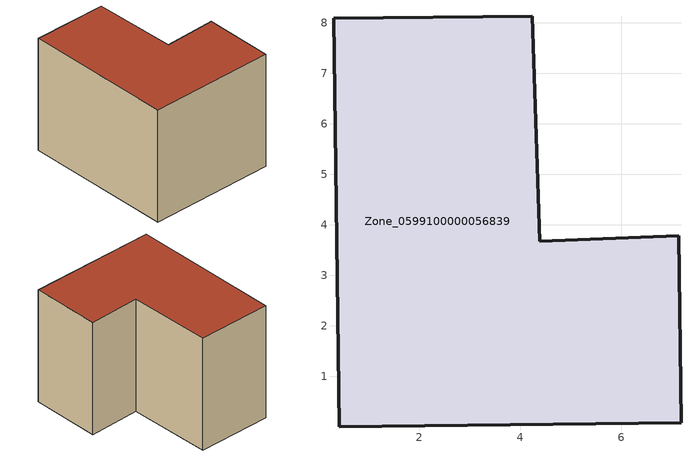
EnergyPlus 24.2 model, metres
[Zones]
Zone_0599100000056839
 floor ground (C_G): 4.38,3.67 7.14,3.78 7.18,0.08 0.41,0 0.3,8.08 4.24,8.12 z0
 wall outside (C_F): 0.41,0 7.18,0.08 7.14,3.78 4.38,3.67 4.24,8.12 0.3,8.08 0.41,0 z0:6.21
 roof outside (C_R): 4.24,8.12 0.3,8.08 0.41,0 7.18,0.08 7.14,3.78 4.38,3.67 z6.21
[BUILDING]
Pand.0599100000056839: North Axis=0; Terrain=City; Loads Convergence Tolerance Value=0.04; Temperature Convergence Tolerance Value=0.4; Solar Distribution=FullExterior; Maximum Number of Warmup Days=25; Minimum Number of Warmup Days=1
[Site:Location]
Rotterdam.The.Hague.AP_ZH_NLD Design_Conditions: Latitude=51.96; Longitude=4.45; Time Zone=1; Elevation=-4.5
[SITE:GROUNDTEMPERATURE:BUILDINGSURFACE]
18, 18, 18, 18, 18, 18, 18, 18, 18, 18, 18, 18
[MATERIAL] Thermal Absorptance=0.9; Solar Absorptance=0.7; Visible Absorptance=0.7
Name | Roughness | Thickness | Conductivity | Density | Specific Heat
G.TC.1946-1964 | MediumSmooth | 0.15 | 1 | 540 | 1210
F.TC.1946-1964 | Rough | 0.3 | 0.857143 | 1920 | 840
R.TC.1946-1964 | MediumRough | 0.2 | 0.235294 | 1500 | 1000
[CONSTRUCTION]
C_G: G.TC.1946-1964
C_F: F.TC.1946-1964
C_R: R.TC.1946-1964
[ZONE]
Zone_0599100000056839: Type=1; Multiplier=1; Ceiling Height=Autocalculate; Volume=Autocalculate; Floor Area=autocalculate; Part of Total Floor Area=Yes
[ZONEINFILTRATION:DESIGNFLOWRATE]
Infil_Zone_0599100000056839: Zone or ZoneList or Space or SpaceList=Zone_0599100000056839; Schedule=AlwaysOn; Design Flow Rate Calculation Method=Flow/Area; Flow Rate per Floor Area=0.003; Constant Term Coefficient=1; Temperature Term Coefficient=0; Velocity Term Coefficient=0; Velocity Squared Term Coefficient=0
[HVACTEMPLATE:ZONE:IDEALLOADSAIRSYSTEM]
Zone_0599100000056839: Maximum Heating Supply Air Temperature=50; Minimum Cooling Supply Air Temperature=13; Maximum Heating Supply Air Humidity Ratio=0.0156; Minimum Cooling Supply Air Humidity Ratio=0.0077; Heating Limit=NoLimit; Cooling Limit=NoLimit; Dehumidification Control Type=ConstantSensibleHeatRatio; Cooling Sensible Heat Ratio=0.7; Dehumidification Setpoint=60; Humidification Control Type=None; Humidification Setpoint=30; Outdoor Air Method=None; Outdoor Air Flow Rate per Person=0.00944; Outdoor Air Flow Rate per Zone Floor Area=0; Outdoor Air Flow Rate per Zone=0; Demand Controlled Ventilation Type=None; Outdoor Air Economizer Type=NoEconomizer; Heat Recovery Type=None; Sensible Heat Recovery Effectiveness=0.7; Latent Heat Recovery Effectiveness=0.65
[ZONECONTROL:THERMOSTAT]
ThermostatControl_Zone_0599100000056839: Zone or ZoneList=Zone_0599100000056839; Control Type Schedule=DualSetpointControlType; Control 1=Thermostat_Zone_0599100000056839; Temperature Difference Between Cutout And Setpoint=0
[THERMOSTATSETPOINT:DUALSETPOINT]
Thermostat_Zone_0599100000056839: Heating Setpoint Temperature Schedule=HeatingSetpoint_Zone_0599100000056839; Cooling Setpoint Temperature Schedule=CoolingSetpoint_Zone_0599100000056839
[SCHEDULE:COMPACT]
HeatingSetpoint_Zone_0599100000056839: Through: 12/31, For: AllDays, Until: 24:00, 21
CoolingSetpoint_Zone_0599100000056839: Through: 12/31, For: AllDays, Until: 24:00, 24
DualSetpointControlType: Through: 12/31, For: AllDays, Until: 24:00, 4
AlwaysOn: Through: 12/31, For: AllDays, Until: 24:00, 1
